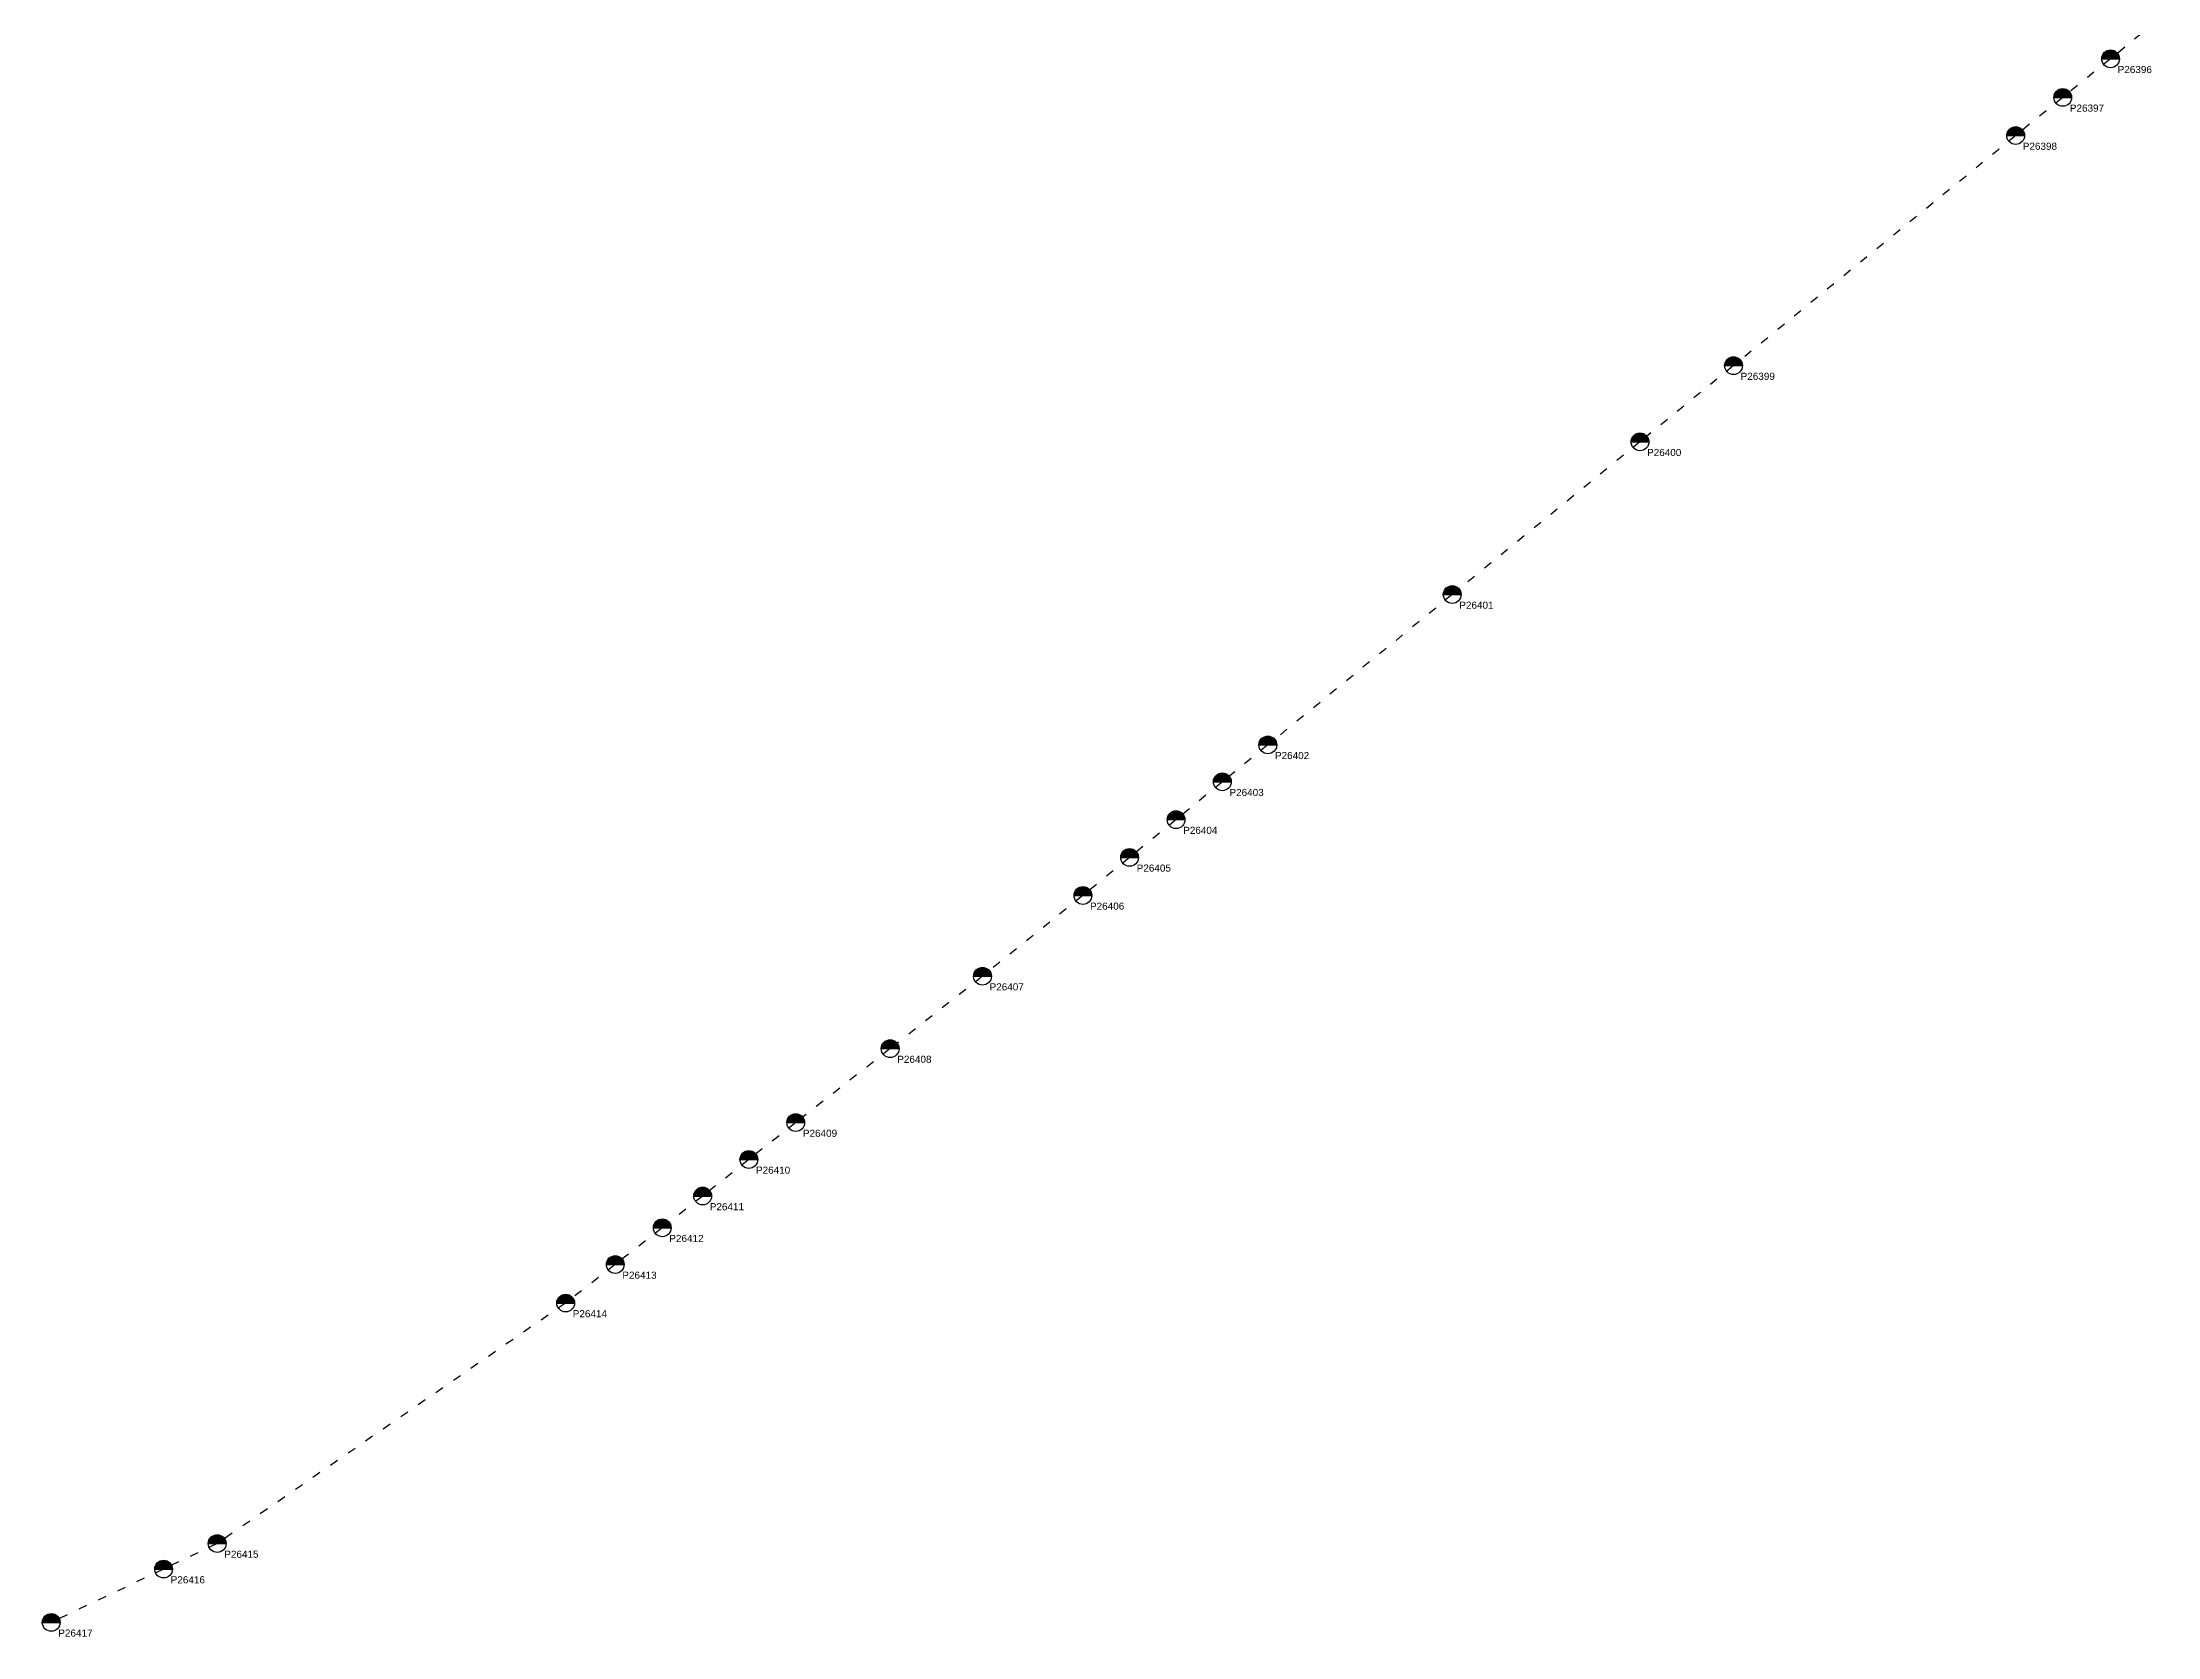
# Model space of a CAD drawing. Header units: metres. Extents: x 297353 to 313697, y 4834133 to 4847614.
# Drawn here: x 297353 to 300329, y 4843071 to 4845314 of the extents above; entities that cross this region are included whole.
import ezdxf
from ezdxf.enums import TextEntityAlignment as Align

# ---------------------------------------------------------------- set-up
doc = ezdxf.new("R2010")
doc.units = ezdxf.units.M
doc.header["$MEASUREMENT"] = 0
doc.linetypes.add('ACAD_ISO03W100', pattern=[30, 12, -18])
for name, color, linetype, lineweight in [('21_2', 200, 'ACAD_ISO03W100', 25), ('28_2', 7, 'Continuous', 25), ('57_2', 7, 'Continuous', 30)]:
    doc.layers.add(name, color=color, linetype=linetype, lineweight=lineweight)
doc.styles.get("Standard").update_dxf_attribs({"font": 'arial.ttf', "height": 2})

# ---------------------------------------------------------------- blocks, each defined once
blk = doc.blocks.new('PYLON-MV-28_2')
at = {"layer": '28_2'}
blk.add_hatch(color=256, dxfattribs=at).paths.add_polyline_path([(-1.25, 0), (1.25, 0, 1)])
blk.add_line((-1.25, 0), (1.25, 0), dxfattribs=at)
blk.add_circle((0, 0), 1.25, dxfattribs=at)
blk.add_attdef('FIELD_ID', (2.57, 0), '', height=2, dxfattribs=at)

msp = doc.modelspace()

# ---------------------------------------------------------------- linework, layer by layer
at = {"layer": '21_2'}
msp.add_lwpolyline([(300329.5, 4845345.2), (300263.2, 4845291), (300195.9, 4845236.7), (300129.7, 4845183), (299732.7, 4844859.3), (299601.1, 4844752.1), (299336.9, 4844537.2), (299077.5, 4844325.6), (299013.5, 4844273.7), (298948.4, 4844220.4), (298883, 4844167.3), (298817.3, 4844113.7), (298676, 4844000.1), (298546.1, 4843898.2), (298413.3, 4843794.1), (298347.3, 4843742.2), (298282.3, 4843690.8), (298225.4, 4843646.1), (298159.3, 4843594.4), (298089.5, 4843540.2), (297599.2, 4843201.7), (297523.8, 4843165.8), (297365.7, 4843090.8)], dxfattribs=at)

# ---------------------------------------------------------------- block references
at = {"layer": '28_2', "xscale": 10, "yscale": 10}
for p in [(300263.2, 4845291), (300195.9, 4845236.7), (300129.7, 4845183), (299732.7, 4844859.3), (299601.1, 4844752.1), (299336.9, 4844537.2), (299077.5, 4844325.6), (299013.5, 4844273.7), (298948.4, 4844220.4), (298883, 4844167.3), (298817.3, 4844113.7), (298676, 4844000.1), (298546.1, 4843898.2), (298413.3, 4843794.1), (298347.3, 4843742.2), (298282.3, 4843690.8), (298225.4, 4843646.1), (298159.3, 4843594.4), (298089.5, 4843540.2), (297599.2, 4843201.7), (297523.8, 4843165.8), (297365.7, 4843090.8)]:
    msp.add_blockref('PYLON-MV-28_2', p, dxfattribs=at)

# ---------------------------------------------------------------- texts
at = {"layer": '57_2'}
for s, p in [('P26396', (300273.2, 4845281)), ('P26397', (300205.9, 4845226.7)), ('P26398', (300139.7, 4845173)), ('P26399', (299742.7, 4844849.3)), ('P26400', (299611.1, 4844742.1)), ('P26401', (299346.9, 4844527.2)), ('P26402', (299087.5, 4844315.6)), ('P26403', (299023.5, 4844263.7)), ('P26404', (298958.4, 4844210.4)), ('P26405', (298893, 4844157.3)), ('P26406', (298827.3, 4844103.7)), ('P26407', (298686, 4843990.1)), ('P26408', (298556.1, 4843888.2)), ('P26409', (298423.3, 4843784.1)), ('P26410', (298357.3, 4843732.2)), ('P26411', (298292.3, 4843680.8)), ('P26412', (298235.4, 4843636.1)), ('P26413', (298169.3, 4843584.4)), ('P26414', (298099.5, 4843530.2)), ('P26415', (297609.2, 4843191.7)), ('P26416', (297533.8, 4843155.8)), ('P26417', (297375.7, 4843080.8))]:
    msp.add_text(s, height=10, dxfattribs=at).set_placement(p, align=Align.TOP_LEFT)

doc.saveas('drawing.dxf')
